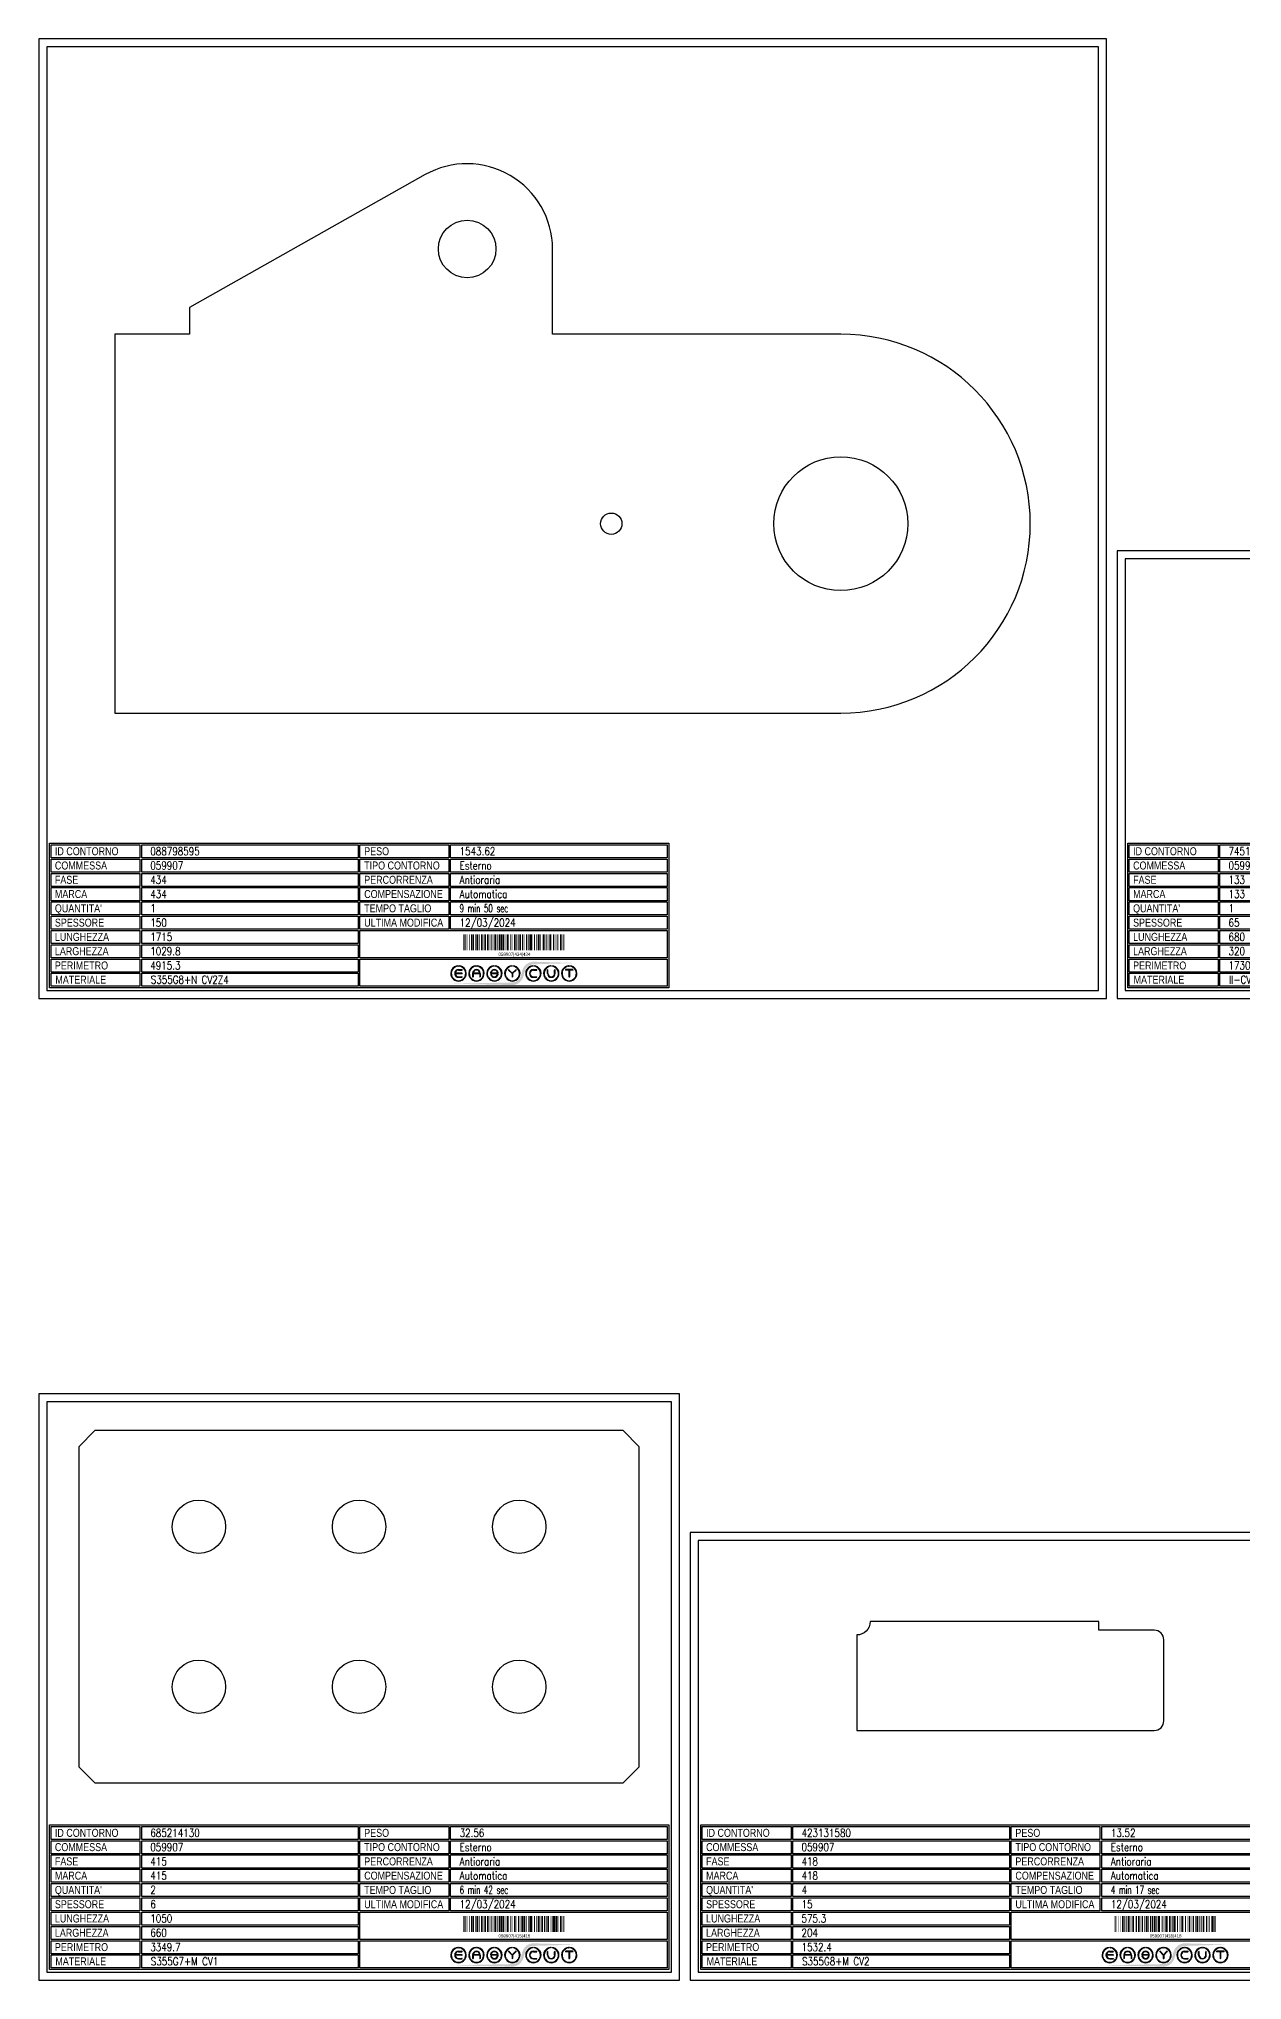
# Model space of a CAD drawing. Header units: millimetres. Extents: x 28039 to 145264, y 9873 to 40131.
# Drawn here: x 28039 to 30293, y 33033 to 36672 of the extents above; entities that cross this region are included whole.
import ezdxf
from ezdxf.enums import TextEntityAlignment as Align

# ---------------------------------------------------------------- set-up
doc = ezdxf.new("R2010")
doc.units = ezdxf.units.MM
doc.styles.add('EasyCutStyle', font='romans.shx', dxfattribs={"width": 0.8})
doc.styles.add('EasyCutStyle1', font='arial.ttf', dxfattribs={"width": 0.8})

# ---------------------------------------------------------------- blocks, each defined once
blk = doc.blocks.new('*U77')
at = {"color": 5}
blk.add_lwpolyline([(0, 0), (1200, 0), (1200, 1099), (0, 1099)], close=True, dxfattribs=at)
at = {"color": 7}
blk.add_lwpolyline([(15, 15), (1185, 15), (1185, 1084), (15, 1084)], close=True, dxfattribs=at)
at = {"color": 253}
blk.add_lwpolyline([(20, 291), (1180, 291), (1180, 20), (20, 20)], close=True, dxfattribs=at)
at = {"color": 2}
for points in [[(23, 288.1), (189.3, 288.1), (189.3, 263.7), (23, 263.7)], [(23, 288.1), (189.3, 288.1), (189.3, 263.7), (23, 263.7)], [(23, 261.4), (189.3, 261.4), (189.3, 237), (23, 237)], [(601.5, 288.1), (767.9, 288.1), (767.9, 263.7), (601.5, 263.7)], [(601.5, 261.4), (767.9, 261.4), (767.9, 237), (601.5, 237)], [(23, 234.6), (189.3, 234.6), (189.3, 210.2), (23, 210.2)], [(601.5, 234.6), (767.9, 234.6), (767.9, 210.2), (601.5, 210.2)], [(23, 207.9), (189.3, 207.9), (189.3, 183.4), (23, 183.4)], [(601.5, 207.9), (767.9, 207.9), (767.9, 183.4), (601.5, 183.4)], [(23, 181.1), (189.3, 181.1), (189.3, 156.7), (23, 156.7)], [(23, 154.3), (189.3, 154.3), (189.3, 129.9), (23, 129.9)], [(601.5, 181.1), (767.9, 181.1), (767.9, 156.7), (601.5, 156.7)], [(601.5, 154.3), (767.9, 154.3), (767.9, 129.9), (601.5, 129.9)], [(23, 127.6), (189.3, 127.6), (189.3, 103.1), (23, 103.1)], [(23, 100.8), (189.3, 100.8), (189.3, 76.4), (23, 76.4)], [(23, 74), (189.3, 74), (189.3, 49.6), (23, 49.6)], [(23, 47.3), (189.3, 47.3), (189.3, 22.9), (23, 22.9)]]:
    blk.add_lwpolyline(points, close=True, dxfattribs=at)
at = {"color": 1}
for points in [[(192.7, 288.1), (598.5, 288.1), (598.5, 263.7), (192.7, 263.7)], [(192.7, 261.4), (598.5, 261.4), (598.5, 237), (192.7, 237)], [(771.3, 288.1), (1177.2, 288.1), (1177.2, 263.7), (771.3, 263.7)], [(771.3, 261.4), (1177.2, 261.4), (1177.2, 237), (771.3, 237)], [(192.7, 234.6), (598.5, 234.6), (598.5, 210.2), (192.7, 210.2)], [(771.3, 234.6), (1177.2, 234.6), (1177.2, 210.2), (771.3, 210.2)], [(192.7, 207.9), (598.5, 207.9), (598.5, 183.4), (192.7, 183.4)], [(771.3, 207.9), (1177.2, 207.9), (1177.2, 183.4), (771.3, 183.4)], [(192.7, 181.1), (598.5, 181.1), (598.5, 156.7), (192.7, 156.7)], [(192.7, 154.3), (598.5, 154.3), (598.5, 129.9), (192.7, 129.9)], [(771.3, 181.1), (1177.2, 181.1), (1177.2, 156.7), (771.3, 156.7)], [(771.3, 154.3), (1177.2, 154.3), (1177.2, 129.9), (771.3, 129.9)], [(192.7, 127.6), (598.5, 127.6), (598.5, 103.1), (192.7, 103.1)], [(601.5, 127.6), (1177.2, 127.6), (1177.2, 76.4), (601.5, 76.4)], [(192.7, 100.8), (598.5, 100.8), (598.5, 76.4), (192.7, 76.4)], [(192.7, 74), (598.5, 74), (598.5, 49.6), (192.7, 49.6)], [(601.5, 74), (1177.2, 74), (1177.2, 22.9), (601.5, 22.9)], [(192.7, 47.3), (598.5, 47.3), (598.5, 22.9), (192.7, 22.9)]]:
    blk.add_lwpolyline(points, close=True, dxfattribs=at)
at = {"color": 161, "style": 'EasyCutStyle1', "width": 0.8}
for s, p in [('COMMESSA', (30.1, 241.9)), ('ID CONTORNO', (30.1, 268.6)), ('TIPO CONTORNO', (609.6, 241.9)), ('PESO', (609.6, 268.6)), ('FASE', (30.1, 215.1)), ('PERCORRENZA', (609.6, 215.1)), ('MARCA', (30.1, 188.4)), ('COMPENSAZIONE', (609.6, 188.4)), ("QUANTITA'", (30.1, 161.6)), ('SPESSORE', (30.1, 134.8)), ('TEMPO TAGLIO', (609.6, 161.6)), ('ULTIMA MODIFICA', (609.6, 134.8)), ('LUNGHEZZA', (30.1, 108.1)), ('LARGHEZZA', (30.1, 81.3)), ('PERIMETRO', (30.1, 54.5)), ('MATERIALE', (31, 27.8))]:
    blk.add_text(s, height=15, dxfattribs=at).set_placement(p)
at = {"style": 'EasyCutStyle'}
for tag, p, width in [('ORDERSHAPE', (208.9, 241.9), 0.8), ('IDSHAPE', (208.9, 268.6), 0.8), ('TYPESHAPE', (788.4, 241.9), 0.8), ('WEIGTHSHAPE', (788.4, 268.6), 0.8), ('PHASESHAPE', (208.9, 215.1), 0.8), ('JOUSHAPE', (788.4, 215.1), 0.8), ('MKSHAPE', (208.9, 188.4), 0.8), ('COMPSHAPE', (788.4, 188.4), 0.8), ('TKSHAPE', (208.9, 134.8), 0.8), ('QTASHAPE', (208.9, 161.6), 0.8), ('TIMECUTSHAPE', (788.4, 161.6), 0.65), ('LASTMODIFYSHAPE', (788.4, 134.8), 0.8), ('LENGTHSHAPE', (208.9, 108.1), 0.8), ('HEIGHTSHAPE', (208.9, 81.3), 0.8), ('PERIMETERSHAPE', (208.9, 54.5), 0.8), ('MATSHAPE', (209.8, 27.8), 0.8)]:
    blk.add_attdef(tag, p, '', height=15, dxfattribs=dict(at, width=width))
blk = doc.blocks.new('Logo')
h = blk.add_hatch(color=256)
h.set_gradient(color1=(255, 0, 0), color2=(255, 255, 0), tint=1)
h.paths.add_polyline_path([(20.5, 4.4, -0.339454), (37.1, 17.2), (118.6, 19.6), (37.1, 22, 0.339454), (15.8, 5.7), (13.2, -4.2, -0.339454), (-3.4, -16.9), (-118.2, -19.3), (-3.4, -21.7, 0.339454), (17.8, -5.4)])
for color, points in [(140, [(-115.9, -5.7, -1), (-116.7, -6.1, -0.520567), (-104.9, 14.3, -1), (-104.9, 13.5, 0.520567)]), (256, [(-97.3, 0.4), (-110, 0.4, -0.394366), (-103.7, 6.3), (-97.3, 6.3, 1), (-97.3, 7.2), (-103.7, 7.2, 1), (-103.7, -7.2), (-97.3, -7.2, 1), (-97.3, -6.3), (-103.7, -6.3, -0.394366), (-110, -0.4), (-97.3, -0.4, 1)]), (140, [(-91.4, -5.7, 1), (-90.6, -6.1, 0.520567), (-102.4, 14.3, 0.916853), (-102.6, 13.5, 0.043377), (-102.5, 13.5, -0.520567)]), (140, [(-82.3, -5.7, -1), (-83.1, -6.1, -0.520567), (-71.3, 14.3, -1), (-71.3, 13.5, 0.520567)]), (140, [(-57.8, -5.7, 1), (-57, -6.1, 0.520567), (-68.8, 14.3, 1), (-68.9, 13.5, -0.520567)]), (140, [(-48.7, -5.7, -1), (-49.5, -6.1, -0.520567), (-37.7, 14.3, -1), (-37.7, 13.5, 0.520567)]), (256, [(-31.2, -0.4, -0.486114), (-30.3, -1.5, -0.776377), (-42.6, -1.6, 1), (-43.4, -1.9, 0.776377), (-29.5, -1.7, 0.486114), (-31.2, 0.4), (-41.8, 0.4, -0.486114), (-42.6, 1.5, -0.776377), (-30.4, 1.6, 1), (-29.5, 1.9, 0.776377), (-43.5, 1.7, 0.486114), (-41.8, -0.4)]), (140, [(-24.2, -5.7, 1), (-23.4, -6.1, 0.520567), (-35.2, 14.3, 1), (-35.3, 13.5, -0.520567)]), (140, [(-15.1, -5.7, -1), (-15.9, -6.1, -0.520567), (-4.1, 14.3, -1), (-4.1, 13.5, 0.520567)]), (256, [(-9.3, 7.1, 1), (-10, 6.5), (-3.3, -0.2), (-3.3, -6.3, 1), (-2.4, -6.3), (-2.4, -0.2), (4.2, 6.5, 1), (3.6, 7.1), (-2.9, 0.6)]), (140, [(9.4, -5.7, 1), (10.2, -6.1, 0.520567), (-1.6, 14.3, 1), (-1.7, 13.5, -0.520567)]), (140, [(24.2, -5.7, -1), (23.4, -6.1, -0.520567), (35.2, 14.3, -1), (35.3, 13.5, 0.520567)]), (256, [(36.5, -7.2), (42.8, -7.2, 1), (42.8, -6.3), (36.5, -6.3, -1), (36.5, 6.3), (42.8, 6.3, 1), (42.8, 7.2), (36.5, 7.2, 1)]), (140, [(48.7, -5.7, 1), (49.5, -6.1, 0.520567), (37.7, 14.3, 1), (37.7, 13.5, -0.520567)]), (140, [(57.8, -5.7, -1), (57, -6.1, -0.520567), (68.8, 14.3, -1), (68.9, 13.5, 0.520567)]), (256, [(63.7, 0), (63.7, 6.3, 1), (62.9, 6.3), (62.9, 0, 1), (77.3, 0), (77.3, 6.3, 1), (76.4, 6.3), (76.4, 0, -1)]), (140, [(82.3, -5.7, 1), (83.1, -6.1, 0.520567), (71.3, 14.3, 1), (71.3, 13.5, -0.520567)]), (140, [(91.4, -5.7, -1), (90.6, -6.1, -0.520567), (102.4, 14.3, -1), (102.5, 13.5, 0.520567)]), (256, [(96.9, 7.2, 1), (96.9, 6.3), (103.2, 6.3), (103.2, -6.3, 1), (104.1, -6.3), (104.1, 6.3), (110.4, 6.3, 1), (110.4, 7.2)]), (140, [(115.9, -5.7, 1), (116.7, -6.1, 0.520567), (104.9, 14.3, 1), (104.9, 13.5, -0.520567)]), (140, [(-91.9, -8.3, 1), (-92.6, -7.8, -0.520567), (-114.8, -7.8, 1), (-115.5, -8.3, 0.520567)]), (140, [(-58.3, -8.3, 1), (-59, -7.8, -0.520567), (-81.2, -7.8, 1), (-81.9, -8.3, 0.520567)]), (140, [(-24.7, -8.3, 1), (-25.4, -7.8, -0.520567), (-47.6, -7.8, 1), (-48.3, -8.3, 0.520567)]), (140, [(8.9, -8.3, 1), (8.2, -7.8, -0.520567), (-14, -7.8, 1), (-14.7, -8.3, 0.520567)]), (140, [(48.3, -8.3, 1), (47.6, -7.8, -0.520567), (25.4, -7.8, 1), (24.7, -8.3, 0.520567)]), (140, [(81.9, -8.3, 1), (81.2, -7.8, -0.520567), (59, -7.8, 1), (58.3, -8.3, 0.520567)]), (140, [(115.5, -8.3, 1), (114.8, -7.8, -0.520567), (92.6, -7.8, 1), (91.9, -8.3, 0.520567)])]:
    blk.add_hatch(color=color).paths.add_polyline_path(points)
h = blk.add_hatch(color=256)
h.paths.add_polyline_path([(-63.7, -0.4), (-63.7, -6.3, 1), (-62.9, -6.3), (-62.9, 0, 1), (-77.3, 0), (-77.3, -6.3, 1), (-76.4, -6.3), (-76.4, -0.4)])
h.paths.add_polyline_path([(-76.4, 0.4, -0.933992), (-63.8, 0.4)], flags=16)
for p, q in [((-97.3, 0.4), (-110, 0.4)), ((-103.7, 7.2), (-97.3, 7.2)), ((-103.7, 6.3), (-97.3, 6.3)), ((-77.3, 0), (-77.3, -6.3)), ((-63.8, 0.4), (-76.4, 0.4)), ((-62.9, 0), (-62.9, -6.3)), ((-31.2, 0.4), (-41.8, 0.4)), ((-3.3, -0.2), (-10, 6.5)), ((-2.9, 0.6), (-9.3, 7.1)), ((-2.9, 0.6), (3.6, 7.1)), ((-2.4, -0.2), (4.2, 6.5)), ((36.5, 7.2), (42.8, 7.2)), ((36.5, 6.3), (42.8, 6.3)), ((62.9, 0), (62.9, 6.3)), ((63.7, 0), (63.7, 6.3)), ((76.4, 0), (76.4, 6.3)), ((77.3, 0), (77.3, 6.3)), ((110.4, 7.2), (96.9, 7.2)), ((103.2, 6.3), (96.9, 6.3)), ((103.2, 6.3), (103.2, -6.3)), ((104.1, 6.3), (104.1, -6.3)), ((110.4, 6.3), (104.1, 6.3)), ((-97.3, -0.4), (-110, -0.4)), ((-103.7, -6.3), (-97.3, -6.3)), ((-103.7, -7.2), (-97.3, -7.2)), ((-76.4, -0.4), (-76.4, -6.3)), ((-63.7, -0.4), (-76.4, -0.4)), ((-63.7, -0.4), (-63.7, -6.3)), ((-31.2, -0.4), (-41.8, -0.4)), ((-3.3, -0.2), (-3.3, -6.3)), ((-2.4, -0.2), (-2.4, -6.3)), ((36.5, -6.3), (42.8, -6.3)), ((36.5, -7.2), (42.8, -7.2))]:
    blk.add_line(p, q)
at = {"color": 140}
for centre, radius, start, end in [((-103.7, 0), 14.4, 95, 205), ((-103.7, 0), 13.5, 95, 205), ((-104.9, 13.9), 0.432, 275, 95), ((-102.5, 13.9), 0.432, 85, 265), ((-103.7, 0), 13.5, 335, 85), ((-103.7, 0), 14.4, 335, 85), ((-70.1, 0), 14.4, 95, 205), ((-70.1, 0), 13.5, 95, 205), ((-71.3, 13.9), 0.432, 275, 95), ((-68.9, 13.9), 0.432, 85, 265), ((-70.1, 0), 13.5, 335, 85), ((-70.1, 0), 14.4, 335, 85), ((-36.5, 0), 14.4, 95, 205), ((-36.5, 0), 13.5, 95, 205), ((-37.7, 13.9), 0.432, 275, 95), ((-35.3, 13.9), 0.432, 85, 265), ((-36.5, 0), 13.5, 335, 85), ((-36.5, 0), 14.4, 335, 85), ((-2.9, 0), 14.4, 95, 205), ((-2.9, 0), 13.5, 95, 205), ((-4.1, 13.9), 0.432, 275, 95), ((-1.7, 13.9), 0.432, 85, 265), ((-2.9, 0), 13.5, 335, 85), ((-2.9, 0), 14.4, 335, 85), ((36.5, 0), 14.4, 95, 205), ((36.5, 0), 13.5, 95, 205), ((35.3, 13.9), 0.432, 275, 95), ((37.7, 13.9), 0.432, 85, 265), ((36.5, 0), 14.4, 335, 85), ((36.5, 0), 13.5, 335, 85), ((70.1, 0), 14.4, 95, 205), ((70.1, 0), 13.5, 95, 205), ((68.9, 13.9), 0.432, 275, 95), ((71.3, 13.9), 0.432, 85, 265), ((70.1, 0), 14.4, 335, 85), ((70.1, 0), 13.5, 335, 85), ((103.7, 0), 14.4, 95, 205), ((103.7, 0), 13.5, 95, 205), ((102.5, 13.9), 0.432, 275, 95), ((104.9, 13.9), 0.432, 85, 265), ((103.7, 0), 14.4, 335, 85), ((103.7, 0), 13.5, 335, 85), ((-116.3, -5.9), 0.432, 205, 25), ((-115.1, -8), 0.432, 35, 215), ((-103.7, 0), 14.4, 215, 325), ((-103.7, 0), 13.5, 215, 325), ((-92.2, -8), 0.432, 325, 145), ((-91, -5.9), 0.432, 155, 335), ((-82.7, -5.9), 0.432, 205, 25), ((-81.5, -8), 0.432, 35, 215), ((-70.1, 0), 14.4, 215, 325), ((-70.1, 0), 13.5, 215, 325), ((-58.6, -8), 0.432, 325, 145), ((-57.4, -5.9), 0.432, 155, 335), ((-49.1, -5.9), 0.432, 205, 25), ((-47.9, -8), 0.432, 35, 215), ((-36.5, 0), 14.4, 215, 325), ((-36.5, 0), 13.5, 215, 325), ((-25, -8), 0.432, 325, 145), ((-23.8, -5.9), 0.432, 155, 335), ((-15.5, -5.9), 0.432, 205, 25), ((-14.3, -8), 0.432, 35, 215), ((-2.9, 0), 14.4, 215, 325), ((-2.9, 0), 13.5, 215, 325), ((8.6, -8), 0.432, 325, 145), ((9.8, -5.9), 0.432, 155, 335), ((23.8, -5.9), 0.432, 205, 25), ((25, -8), 0.432, 35, 215), ((36.5, 0), 14.4, 215, 325), ((36.5, 0), 13.5, 215, 325), ((47.9, -8), 0.432, 325, 145), ((49.1, -5.9), 0.432, 155, 335), ((57.4, -5.9), 0.432, 205, 25), ((58.6, -8), 0.432, 35, 215), ((70.1, 0), 14.4, 215, 325), ((70.1, 0), 13.5, 215, 325), ((81.5, -8), 0.432, 325, 145), ((82.7, -5.9), 0.432, 155, 335), ((91, -5.9), 0.432, 205, 25), ((92.2, -8), 0.432, 35, 215), ((103.7, 0), 14.4, 215, 325), ((103.7, 0), 13.5, 215, 325), ((115.1, -8), 0.432, 325, 145), ((116.3, -5.9), 0.432, 155, 335)]:
    blk.add_arc(centre, radius, start, end, dxfattribs=at)
for centre, radius, start, end in [((-103.7, 0), 7.2, 90, 270), ((-103.7, 0), 6.34, 90, 176.0904), ((-97.3, 6.8), 0.432, 270, 90), ((-97.3, 0), 0.432, 270, 90), ((-70.1, 0), 7.2, 0, 180), ((-70.1, 0), 6.34, 3.9096, 176.0904), ((-36.5, 0), 7.2, 15, 166.2998), ((-41.8, 1.3), 1.73, 166.2998, 270), ((-41.8, 1.3), 0.864, 166.2998, 270), ((-36.5, 0), 6.34, 15, 166.2998), ((-31.2, -1.3), 1.73, 346.2998, 90), ((-29.9, 1.8), 0.432, 195, 15), ((-9.6, 6.8), 0.432, 45, 225), ((3.9, 6.8), 0.432, 315, 135), ((36.5, 0), 7.2, 90, 270), ((36.5, 0), 6.34, 90, 270), ((42.8, 6.8), 0.432, 270, 90), ((63.3, 6.3), 0.432, 0, 180), ((70.1, 0), 7.2, 180, 0), ((70.1, 0), 6.34, 180, 0), ((76.8, 6.3), 0.432, 0, 180), ((96.9, 6.8), 0.432, 90, 270), ((110.4, 6.8), 0.432, 270, 90), ((-103.7, 0), 6.34, 183.9096, 270), ((-97.3, -6.8), 0.432, 270, 90), ((-76.8, -6.3), 0.432, 180, 0), ((-63.3, -6.3), 0.432, 180, 0), ((-43, -1.8), 0.432, 15, 195), ((-36.5, 0), 7.2, 195, 346.2998), ((-36.5, 0), 6.34, 195, 346.2998), ((-31.2, -1.3), 0.864, 346.2998, 90), ((-2.9, -6.3), 0.432, 180, 0), ((42.8, -6.8), 0.432, 270, 90), ((103.7, -6.3), 0.432, 180, 0)]:
    blk.add_arc(centre, radius, start, end)
blk = doc.blocks.new('BARCODE128_685214130', base_point=(28928.8, 33113.4))
at = {"linetype": 'Continuous'}
for points, const_width in [([(28929.8, 33113.4), (28929.8, 33143.4)], 2), ([(28932.3, 33113.4), (28932.3, 33143.4)], 1), ([(28935.3, 33113.4), (28935.3, 33143.4)], 1), ([(28940.3, 33113.4), (28940.3, 33143.4)], 1), ([(28944.3, 33113.4), (28944.3, 33143.4)], 3), ([(28947.8, 33113.4), (28947.8, 33143.4)], 2), ([(28951.8, 33113.4), (28951.8, 33143.4)], 2), ([(28955.3, 33113.4), (28955.3, 33143.4)], 3), ([(28959.3, 33113.4), (28959.3, 33143.4)], 1), ([(28963.3, 33113.4), (28963.3, 33143.4)], 3), ([(28967.3, 33113.4), (28967.3, 33143.4)], 1), ([(28969.8, 33113.4), (28969.8, 33143.4)], 2), ([(28974.3, 33113.4), (28974.3, 33143.4)], 3), ([(28978.3, 33113.4), (28978.3, 33143.4)], 1), ([(28980.8, 33113.4), (28980.8, 33143.4)], 2), ([(28984.3, 33113.4), (28984.3, 33143.4)], 1), ([(28988.3, 33113.4), (28988.3, 33143.4)], 3), ([(28991.8, 33113.4), (28991.8, 33143.4)], 2), ([(28996.3, 33113.4), (28996.3, 33143.4)], 3), ([(28999.8, 33113.4), (28999.8, 33143.4)], 2), ([(29003.3, 33113.4), (29003.3, 33143.4)], 3), ([(29006.3, 33113.4), (29006.3, 33143.4)], 1), ([(29008.3, 33113.4), (29008.3, 33143.4)], 1), ([(29011.8, 33113.4), (29011.8, 33143.4)], 4), ([(29017.8, 33113.4), (29017.8, 33143.4)], 2), ([(29021.3, 33113.4), (29021.3, 33143.4)], 1), ([(29025.3, 33113.4), (29025.3, 33143.4)], 3), ([(29028.3, 33113.4), (29028.3, 33143.4)], 1), ([(29032.3, 33113.4), (29032.3, 33143.4)], 3), ([(29036.8, 33113.4), (29036.8, 33143.4)], 2), ([(29039.8, 33113.4), (29039.8, 33143.4)], 2), ([(29043.3, 33113.4), (29043.3, 33143.4)], 3), ([(29047.3, 33113.4), (29047.3, 33143.4)], 1), ([(29050.3, 33113.4), (29050.3, 33143.4)], 1), ([(29052.3, 33113.4), (29052.3, 33143.4)], 1), ([(29055.8, 33113.4), (29055.8, 33143.4)], 4), ([(29061.8, 33113.4), (29061.8, 33143.4)], 2), ([(29065.3, 33113.4), (29065.3, 33143.4)], 1), ([(29069.3, 33113.4), (29069.3, 33143.4)], 3), ([(29072.3, 33113.4), (29072.3, 33143.4)], 1), ([(29076.3, 33113.4), (29076.3, 33143.4)], 3), ([(29080.8, 33113.4), (29080.8, 33143.4)], 2), ([(29083.8, 33113.4), (29083.8, 33143.4)], 2), ([(29087.3, 33113.4), (29087.3, 33143.4)], 3), ([(29091.3, 33113.4), (29091.3, 33143.4)], 1), ([(29094.8, 33113.4), (29094.8, 33143.4)], 2), ([(29098.8, 33113.4), (29098.8, 33143.4)], 4), ([(29102.8, 33113.4), (29102.8, 33143.4)], 2), ([(29105.8, 33113.4), (29105.8, 33143.4)], 2), ([(29111.3, 33113.4), (29111.3, 33143.4)], 3), ([(29114.3, 33113.4), (29114.3, 33143.4)], 1), ([(29116.8, 33113.4), (29116.8, 33143.4)], 2)]:
    blk.add_lwpolyline(points, dxfattribs=dict(at, const_width=const_width))
blk.add_text('059907|415|415', height=6).set_placement((29024.3, 33102.9), align=Align.CENTER)
blk = doc.blocks.new('*U4')
at = {"color": 5}
blk.add_lwpolyline([(0, 0), (1200, 0), (1200, 839), (0, 839)], close=True, dxfattribs=at)
at = {"color": 7}
blk.add_lwpolyline([(15, 15), (1185, 15), (1185, 824), (15, 824)], close=True, dxfattribs=at)
at = {"color": 253}
blk.add_lwpolyline([(20, 291), (1180, 291), (1180, 20), (20, 20)], close=True, dxfattribs=at)
at = {"color": 2}
for points in [[(23, 288.1), (189.3, 288.1), (189.3, 263.7), (23, 263.7)], [(23, 288.1), (189.3, 288.1), (189.3, 263.7), (23, 263.7)], [(23, 261.4), (189.3, 261.4), (189.3, 237), (23, 237)], [(601.5, 288.1), (767.9, 288.1), (767.9, 263.7), (601.5, 263.7)], [(601.5, 261.4), (767.9, 261.4), (767.9, 237), (601.5, 237)], [(23, 234.6), (189.3, 234.6), (189.3, 210.2), (23, 210.2)], [(601.5, 234.6), (767.9, 234.6), (767.9, 210.2), (601.5, 210.2)], [(23, 207.9), (189.3, 207.9), (189.3, 183.4), (23, 183.4)], [(601.5, 207.9), (767.9, 207.9), (767.9, 183.4), (601.5, 183.4)], [(23, 181.1), (189.3, 181.1), (189.3, 156.7), (23, 156.7)], [(23, 154.3), (189.3, 154.3), (189.3, 129.9), (23, 129.9)], [(601.5, 181.1), (767.9, 181.1), (767.9, 156.7), (601.5, 156.7)], [(601.5, 154.3), (767.9, 154.3), (767.9, 129.9), (601.5, 129.9)], [(23, 127.6), (189.3, 127.6), (189.3, 103.1), (23, 103.1)], [(23, 100.8), (189.3, 100.8), (189.3, 76.4), (23, 76.4)], [(23, 74), (189.3, 74), (189.3, 49.6), (23, 49.6)], [(23, 47.3), (189.3, 47.3), (189.3, 22.9), (23, 22.9)]]:
    blk.add_lwpolyline(points, close=True, dxfattribs=at)
at = {"color": 1}
for points in [[(192.7, 288.1), (598.5, 288.1), (598.5, 263.7), (192.7, 263.7)], [(192.7, 261.4), (598.5, 261.4), (598.5, 237), (192.7, 237)], [(771.3, 288.1), (1177.2, 288.1), (1177.2, 263.7), (771.3, 263.7)], [(771.3, 261.4), (1177.2, 261.4), (1177.2, 237), (771.3, 237)], [(192.7, 234.6), (598.5, 234.6), (598.5, 210.2), (192.7, 210.2)], [(771.3, 234.6), (1177.2, 234.6), (1177.2, 210.2), (771.3, 210.2)], [(192.7, 207.9), (598.5, 207.9), (598.5, 183.4), (192.7, 183.4)], [(771.3, 207.9), (1177.2, 207.9), (1177.2, 183.4), (771.3, 183.4)], [(192.7, 181.1), (598.5, 181.1), (598.5, 156.7), (192.7, 156.7)], [(192.7, 154.3), (598.5, 154.3), (598.5, 129.9), (192.7, 129.9)], [(771.3, 181.1), (1177.2, 181.1), (1177.2, 156.7), (771.3, 156.7)], [(771.3, 154.3), (1177.2, 154.3), (1177.2, 129.9), (771.3, 129.9)], [(192.7, 127.6), (598.5, 127.6), (598.5, 103.1), (192.7, 103.1)], [(601.5, 127.6), (1177.2, 127.6), (1177.2, 76.4), (601.5, 76.4)], [(192.7, 100.8), (598.5, 100.8), (598.5, 76.4), (192.7, 76.4)], [(192.7, 74), (598.5, 74), (598.5, 49.6), (192.7, 49.6)], [(601.5, 74), (1177.2, 74), (1177.2, 22.9), (601.5, 22.9)], [(192.7, 47.3), (598.5, 47.3), (598.5, 22.9), (192.7, 22.9)]]:
    blk.add_lwpolyline(points, close=True, dxfattribs=at)
at = {"color": 161, "style": 'EasyCutStyle1', "width": 0.8}
for s, p in [('COMMESSA', (30.1, 241.9)), ('ID CONTORNO', (30.1, 268.6)), ('TIPO CONTORNO', (609.6, 241.9)), ('PESO', (609.6, 268.6)), ('FASE', (30.1, 215.1)), ('PERCORRENZA', (609.6, 215.1)), ('MARCA', (30.1, 188.4)), ('COMPENSAZIONE', (609.6, 188.4)), ("QUANTITA'", (30.1, 161.6)), ('SPESSORE', (30.1, 134.8)), ('TEMPO TAGLIO', (609.6, 161.6)), ('ULTIMA MODIFICA', (609.6, 134.8)), ('LUNGHEZZA', (30.1, 108.1)), ('LARGHEZZA', (30.1, 81.3)), ('PERIMETRO', (30.1, 54.5)), ('MATERIALE', (31, 27.8))]:
    blk.add_text(s, height=15, dxfattribs=at).set_placement(p)
at = {"style": 'EasyCutStyle'}
for tag, p, width in [('ORDERSHAPE', (208.9, 241.9), 0.8), ('IDSHAPE', (208.9, 268.6), 0.8), ('TYPESHAPE', (788.4, 241.9), 0.8), ('WEIGTHSHAPE', (788.4, 268.6), 0.8), ('PHASESHAPE', (208.9, 215.1), 0.8), ('JOUSHAPE', (788.4, 215.1), 0.8), ('MKSHAPE', (208.9, 188.4), 0.8), ('COMPSHAPE', (788.4, 188.4), 0.8), ('TKSHAPE', (208.9, 134.8), 0.8), ('QTASHAPE', (208.9, 161.6), 0.8), ('TIMECUTSHAPE', (788.4, 161.6), 0.65), ('LASTMODIFYSHAPE', (788.4, 134.8), 0.8), ('LENGTHSHAPE', (208.9, 108.1), 0.8), ('HEIGHTSHAPE', (208.9, 81.3), 0.8), ('PERIMETERSHAPE', (208.9, 54.5), 0.8), ('MATSHAPE', (209.8, 27.8), 0.8)]:
    blk.add_attdef(tag, p, '', height=15, dxfattribs=dict(at, width=width))
blk = doc.blocks.new('BARCODE128_423131580', base_point=(30148.8, 33113.4))
at = {"linetype": 'Continuous'}
for points, const_width in [([(30149.8, 33113.4), (30149.8, 33143.4)], 2), ([(30152.3, 33113.4), (30152.3, 33143.4)], 1), ([(30155.3, 33113.4), (30155.3, 33143.4)], 1), ([(30160.3, 33113.4), (30160.3, 33143.4)], 1), ([(30164.3, 33113.4), (30164.3, 33143.4)], 3), ([(30167.8, 33113.4), (30167.8, 33143.4)], 2), ([(30171.8, 33113.4), (30171.8, 33143.4)], 2), ([(30175.3, 33113.4), (30175.3, 33143.4)], 3), ([(30179.3, 33113.4), (30179.3, 33143.4)], 1), ([(30183.3, 33113.4), (30183.3, 33143.4)], 3), ([(30187.3, 33113.4), (30187.3, 33143.4)], 1), ([(30189.8, 33113.4), (30189.8, 33143.4)], 2), ([(30194.3, 33113.4), (30194.3, 33143.4)], 3), ([(30198.3, 33113.4), (30198.3, 33143.4)], 1), ([(30200.8, 33113.4), (30200.8, 33143.4)], 2), ([(30204.3, 33113.4), (30204.3, 33143.4)], 1), ([(30208.3, 33113.4), (30208.3, 33143.4)], 3), ([(30211.8, 33113.4), (30211.8, 33143.4)], 2), ([(30216.3, 33113.4), (30216.3, 33143.4)], 3), ([(30219.8, 33113.4), (30219.8, 33143.4)], 2), ([(30223.3, 33113.4), (30223.3, 33143.4)], 3), ([(30226.3, 33113.4), (30226.3, 33143.4)], 1), ([(30228.3, 33113.4), (30228.3, 33143.4)], 1), ([(30231.8, 33113.4), (30231.8, 33143.4)], 4), ([(30237.8, 33113.4), (30237.8, 33143.4)], 2), ([(30241.3, 33113.4), (30241.3, 33143.4)], 1), ([(30245.3, 33113.4), (30245.3, 33143.4)], 3), ([(30248.3, 33113.4), (30248.3, 33143.4)], 1), ([(30252.3, 33113.4), (30252.3, 33143.4)], 3), ([(30256.8, 33113.4), (30256.8, 33143.4)], 2), ([(30260.3, 33113.4), (30260.3, 33143.4)], 3), ([(30263.3, 33113.4), (30263.3, 33143.4)], 1), ([(30266.8, 33113.4), (30266.8, 33143.4)], 2), ([(30270.3, 33113.4), (30270.3, 33143.4)], 1), ([(30272.3, 33113.4), (30272.3, 33143.4)], 1), ([(30275.8, 33113.4), (30275.8, 33143.4)], 4), ([(30281.8, 33113.4), (30281.8, 33143.4)], 2), ([(30285.3, 33113.4), (30285.3, 33143.4)], 1), ([(30289.3, 33113.4), (30289.3, 33143.4)], 3), ([(30292.3, 33113.4), (30292.3, 33143.4)], 1), ([(30296.3, 33113.4), (30296.3, 33143.4)], 3), ([(30300.8, 33113.4), (30300.8, 33143.4)], 2), ([(30304.3, 33113.4), (30304.3, 33143.4)], 3), ([(30307.3, 33113.4), (30307.3, 33143.4)], 1), ([(30310.8, 33113.4), (30310.8, 33143.4)], 2), ([(30315.3, 33113.4), (30315.3, 33143.4)], 3), ([(30320.8, 33113.4), (30320.8, 33143.4)], 2), ([(30323.3, 33113.4), (30323.3, 33143.4)], 1), ([(30325.8, 33113.4), (30325.8, 33143.4)], 2), ([(30331.3, 33113.4), (30331.3, 33143.4)], 3), ([(30334.3, 33113.4), (30334.3, 33143.4)], 1), ([(30336.8, 33113.4), (30336.8, 33143.4)], 2)]:
    blk.add_lwpolyline(points, dxfattribs=dict(at, const_width=const_width))
blk.add_text('059907|418|418', height=6).set_placement((30244.3, 33102.9), align=Align.CENTER)
blk = doc.blocks.new('*U612')
at = {"color": 5}
blk.add_lwpolyline([(0, 0), (2000, 0), (2000, 1799), (0, 1799)], close=True, dxfattribs=at)
at = {"color": 7}
blk.add_lwpolyline([(15, 15), (1985, 15), (1985, 1784), (15, 1784)], close=True, dxfattribs=at)
at = {"color": 253}
blk.add_lwpolyline([(20, 291), (1180, 291), (1180, 20), (20, 20)], close=True, dxfattribs=at)
at = {"color": 2}
for points in [[(23, 288.1), (189.3, 288.1), (189.3, 263.7), (23, 263.7)], [(23, 288.1), (189.3, 288.1), (189.3, 263.7), (23, 263.7)], [(23, 261.4), (189.3, 261.4), (189.3, 237), (23, 237)], [(601.5, 288.1), (767.9, 288.1), (767.9, 263.7), (601.5, 263.7)], [(601.5, 261.4), (767.9, 261.4), (767.9, 237), (601.5, 237)], [(23, 234.6), (189.3, 234.6), (189.3, 210.2), (23, 210.2)], [(601.5, 234.6), (767.9, 234.6), (767.9, 210.2), (601.5, 210.2)], [(23, 207.9), (189.3, 207.9), (189.3, 183.4), (23, 183.4)], [(601.5, 207.9), (767.9, 207.9), (767.9, 183.4), (601.5, 183.4)], [(23, 181.1), (189.3, 181.1), (189.3, 156.7), (23, 156.7)], [(23, 154.3), (189.3, 154.3), (189.3, 129.9), (23, 129.9)], [(601.5, 181.1), (767.9, 181.1), (767.9, 156.7), (601.5, 156.7)], [(601.5, 154.3), (767.9, 154.3), (767.9, 129.9), (601.5, 129.9)], [(23, 127.6), (189.3, 127.6), (189.3, 103.1), (23, 103.1)], [(23, 100.8), (189.3, 100.8), (189.3, 76.4), (23, 76.4)], [(23, 74), (189.3, 74), (189.3, 49.6), (23, 49.6)], [(23, 47.3), (189.3, 47.3), (189.3, 22.9), (23, 22.9)]]:
    blk.add_lwpolyline(points, close=True, dxfattribs=at)
at = {"color": 1}
for points in [[(192.7, 288.1), (598.5, 288.1), (598.5, 263.7), (192.7, 263.7)], [(192.7, 261.4), (598.5, 261.4), (598.5, 237), (192.7, 237)], [(771.3, 288.1), (1177.2, 288.1), (1177.2, 263.7), (771.3, 263.7)], [(771.3, 261.4), (1177.2, 261.4), (1177.2, 237), (771.3, 237)], [(192.7, 234.6), (598.5, 234.6), (598.5, 210.2), (192.7, 210.2)], [(771.3, 234.6), (1177.2, 234.6), (1177.2, 210.2), (771.3, 210.2)], [(192.7, 207.9), (598.5, 207.9), (598.5, 183.4), (192.7, 183.4)], [(771.3, 207.9), (1177.2, 207.9), (1177.2, 183.4), (771.3, 183.4)], [(192.7, 181.1), (598.5, 181.1), (598.5, 156.7), (192.7, 156.7)], [(192.7, 154.3), (598.5, 154.3), (598.5, 129.9), (192.7, 129.9)], [(771.3, 181.1), (1177.2, 181.1), (1177.2, 156.7), (771.3, 156.7)], [(771.3, 154.3), (1177.2, 154.3), (1177.2, 129.9), (771.3, 129.9)], [(192.7, 127.6), (598.5, 127.6), (598.5, 103.1), (192.7, 103.1)], [(601.5, 127.6), (1177.2, 127.6), (1177.2, 76.4), (601.5, 76.4)], [(192.7, 100.8), (598.5, 100.8), (598.5, 76.4), (192.7, 76.4)], [(192.7, 74), (598.5, 74), (598.5, 49.6), (192.7, 49.6)], [(601.5, 74), (1177.2, 74), (1177.2, 22.9), (601.5, 22.9)], [(192.7, 47.3), (598.5, 47.3), (598.5, 22.9), (192.7, 22.9)]]:
    blk.add_lwpolyline(points, close=True, dxfattribs=at)
at = {"color": 161, "style": 'EasyCutStyle1', "width": 0.8}
for s, p in [('COMMESSA', (30.1, 241.9)), ('ID CONTORNO', (30.1, 268.6)), ('TIPO CONTORNO', (609.6, 241.9)), ('PESO', (609.6, 268.6)), ('FASE', (30.1, 215.1)), ('PERCORRENZA', (609.6, 215.1)), ('MARCA', (30.1, 188.4)), ('COMPENSAZIONE', (609.6, 188.4)), ("QUANTITA'", (30.1, 161.6)), ('SPESSORE', (30.1, 134.8)), ('TEMPO TAGLIO', (609.6, 161.6)), ('ULTIMA MODIFICA', (609.6, 134.8)), ('LUNGHEZZA', (30.1, 108.1)), ('LARGHEZZA', (30.1, 81.3)), ('PERIMETRO', (30.1, 54.5)), ('MATERIALE', (31, 27.8))]:
    blk.add_text(s, height=15, dxfattribs=at).set_placement(p)
at = {"style": 'EasyCutStyle'}
for tag, p, width in [('ORDERSHAPE', (208.9, 241.9), 0.8), ('IDSHAPE', (208.9, 268.6), 0.8), ('TYPESHAPE', (788.4, 241.9), 0.8), ('WEIGTHSHAPE', (788.4, 268.6), 0.8), ('PHASESHAPE', (208.9, 215.1), 0.8), ('JOUSHAPE', (788.4, 215.1), 0.8), ('MKSHAPE', (208.9, 188.4), 0.8), ('COMPSHAPE', (788.4, 188.4), 0.8), ('TKSHAPE', (208.9, 134.8), 0.8), ('QTASHAPE', (208.9, 161.6), 0.8), ('TIMECUTSHAPE', (788.4, 161.6), 0.65), ('LASTMODIFYSHAPE', (788.4, 134.8), 0.8), ('LENGTHSHAPE', (208.9, 108.1), 0.8), ('HEIGHTSHAPE', (208.9, 81.3), 0.8), ('PERIMETERSHAPE', (208.9, 54.5), 0.8), ('MATSHAPE', (209.8, 27.8), 0.8)]:
    blk.add_attdef(tag, p, '', height=15, dxfattribs=dict(at, width=width))
blk = doc.blocks.new('BARCODE128_088798595', base_point=(28928.8, 34953.4))
at = {"linetype": 'Continuous'}
for points, const_width in [([(28929.8, 34953.4), (28929.8, 34983.4)], 2), ([(28932.3, 34953.4), (28932.3, 34983.4)], 1), ([(28935.3, 34953.4), (28935.3, 34983.4)], 1), ([(28940.3, 34953.4), (28940.3, 34983.4)], 1), ([(28944.3, 34953.4), (28944.3, 34983.4)], 3), ([(28947.8, 34953.4), (28947.8, 34983.4)], 2), ([(28951.8, 34953.4), (28951.8, 34983.4)], 2), ([(28955.3, 34953.4), (28955.3, 34983.4)], 3), ([(28959.3, 34953.4), (28959.3, 34983.4)], 1), ([(28963.3, 34953.4), (28963.3, 34983.4)], 3), ([(28967.3, 34953.4), (28967.3, 34983.4)], 1), ([(28969.8, 34953.4), (28969.8, 34983.4)], 2), ([(28974.3, 34953.4), (28974.3, 34983.4)], 3), ([(28978.3, 34953.4), (28978.3, 34983.4)], 1), ([(28980.8, 34953.4), (28980.8, 34983.4)], 2), ([(28984.3, 34953.4), (28984.3, 34983.4)], 1), ([(28988.3, 34953.4), (28988.3, 34983.4)], 3), ([(28991.8, 34953.4), (28991.8, 34983.4)], 2), ([(28996.3, 34953.4), (28996.3, 34983.4)], 3), ([(28999.8, 34953.4), (28999.8, 34983.4)], 2), ([(29003.3, 34953.4), (29003.3, 34983.4)], 3), ([(29006.3, 34953.4), (29006.3, 34983.4)], 1), ([(29008.3, 34953.4), (29008.3, 34983.4)], 1), ([(29011.8, 34953.4), (29011.8, 34983.4)], 4), ([(29017.8, 34953.4), (29017.8, 34983.4)], 2), ([(29021.3, 34953.4), (29021.3, 34983.4)], 1), ([(29025.3, 34953.4), (29025.3, 34983.4)], 3), ([(29028.8, 34953.4), (29028.8, 34983.4)], 2), ([(29032.3, 34953.4), (29032.3, 34983.4)], 1), ([(29035.3, 34953.4), (29035.3, 34983.4)], 3), ([(29039.8, 34953.4), (29039.8, 34983.4)], 2), ([(29043.3, 34953.4), (29043.3, 34983.4)], 1), ([(29047.3, 34953.4), (29047.3, 34983.4)], 3), ([(29050.3, 34953.4), (29050.3, 34983.4)], 1), ([(29052.3, 34953.4), (29052.3, 34983.4)], 1), ([(29055.8, 34953.4), (29055.8, 34983.4)], 4), ([(29061.8, 34953.4), (29061.8, 34983.4)], 2), ([(29065.3, 34953.4), (29065.3, 34983.4)], 1), ([(29069.3, 34953.4), (29069.3, 34983.4)], 3), ([(29072.8, 34953.4), (29072.8, 34983.4)], 2), ([(29076.3, 34953.4), (29076.3, 34983.4)], 1), ([(29079.3, 34953.4), (29079.3, 34983.4)], 3), ([(29083.8, 34953.4), (29083.8, 34983.4)], 2), ([(29087.3, 34953.4), (29087.3, 34983.4)], 1), ([(29091.3, 34953.4), (29091.3, 34983.4)], 3), ([(29094.3, 34953.4), (29094.3, 34983.4)], 1), ([(29097.8, 34953.4), (29097.8, 34983.4)], 2), ([(29102.3, 34953.4), (29102.3, 34983.4)], 1), ([(29105.8, 34953.4), (29105.8, 34983.4)], 2), ([(29111.3, 34953.4), (29111.3, 34983.4)], 3), ([(29114.3, 34953.4), (29114.3, 34983.4)], 1), ([(29116.8, 34953.4), (29116.8, 34983.4)], 2)]:
    blk.add_lwpolyline(points, dxfattribs=dict(at, const_width=const_width))
blk.add_text('059907|434|434', height=6).set_placement((29024.3, 34942.9), align=Align.CENTER)

msp = doc.modelspace()

# ---------------------------------------------------------------- linework, layer by layer
at = {"color": 2, "elevation": 0}
for points in [[(28181.3, 35408.5), (29541.3, 35408.5, 1), (29541.3, 36118.5), (29001.3, 36118.5), (29001.3, 36278.5, 0.571907), (28762.6, 36417.8), (28321.3, 36168.5), (28321.3, 36118.5), (28181.3, 36118.5)], [(29571.2, 33501.4), (30128.5, 33501.4, 0.414214), (30146.5, 33519.4), (30146.5, 33671.4, 0.414214), (30128.5, 33689.4), (30025, 33689.4), (30025, 33705.4), (29596.2, 33705.4, -0.414214), (29571.2, 33680.4)]]:
    msp.add_lwpolyline(points, format="xyb", close=True, dxfattribs=at)
at = {"color": 2}
msp.add_lwpolyline([(28113.8, 33433.4), (28143.8, 33403.4), (29133.8, 33403.4), (29163.8, 33433.4), (29163.8, 34033.4), (29133.8, 34063.4), (28143.8, 34063.4), (28113.8, 34033.4)], close=True, dxfattribs=at)
at = {"color": 4}
for centre, radius in [((28841.3, 36278.5, 0), 54), ((29541.3, 35763.5, 0), 125.5), ((29111.3, 35763.5, 0), 20), ((28338.8, 33883.4), 50), ((28638.8, 33883.4), 50), ((28938.8, 33883.4), 50), ((28338.8, 33583.4), 50), ((28638.8, 33583.4), 50), ((28938.8, 33583.4), 50)]:
    msp.add_circle(centre, radius, dxfattribs=at)

# ---------------------------------------------------------------- block references
for name, p, values in [('*U612', (28038.8, 34873.4), {'IDSHAPE': '088798595', 'ORDERSHAPE': '059907', 'PHASESHAPE': '434', 'MKSHAPE': '434', 'TKSHAPE': '150', 'LENGTHSHAPE': '1715', 'HEIGHTSHAPE': '1029.8', 'MATSHAPE': 'S355G8+N CV2Z4', 'LASTMODIFYSHAPE': '12/03/2024', 'PERIMETERSHAPE': '4915.3', 'WEIGTHSHAPE': '1543.62', 'TYPESHAPE': 'Esterno', 'JOUSHAPE': 'Antioraria', 'COMPSHAPE': 'Automatica', 'TIMECUTSHAPE': '9 min 50 sec', 'QTASHAPE': '1'}), ('*U4', (30058.8, 34873.4), {'IDSHAPE': '745195648', 'ORDERSHAPE': '059998', 'PHASESHAPE': '133', 'MKSHAPE': '133', 'TKSHAPE': '65', 'LENGTHSHAPE': '680', 'HEIGHTSHAPE': '320', 'MATSHAPE': 'II-CV2Z4', 'LASTMODIFYSHAPE': '12/03/2024', 'PERIMETERSHAPE': '1730.5', 'WEIGTHSHAPE': '75.23', 'TYPESHAPE': 'Esterno', 'JOUSHAPE': 'Antioraria', 'COMPSHAPE': 'Automatica', 'TIMECUTSHAPE': '3 min 28 sec', 'QTASHAPE': '1'}), ('*U77', (28038.8, 33033.4), {'IDSHAPE': '685214130', 'ORDERSHAPE': '059907', 'PHASESHAPE': '415', 'MKSHAPE': '415', 'TKSHAPE': '6', 'LENGTHSHAPE': '1050', 'HEIGHTSHAPE': '660', 'MATSHAPE': 'S355G7+M CV1', 'LASTMODIFYSHAPE': '12/03/2024', 'PERIMETERSHAPE': '3349.7', 'WEIGTHSHAPE': '32.56', 'TYPESHAPE': 'Esterno', 'JOUSHAPE': 'Antioraria', 'COMPSHAPE': 'Automatica', 'TIMECUTSHAPE': '6 min 42 sec', 'QTASHAPE': '2'}), ('*U4', (29258.8, 33033.4), {'IDSHAPE': '423131580', 'ORDERSHAPE': '059907', 'PHASESHAPE': '418', 'MKSHAPE': '418', 'TKSHAPE': '15', 'LENGTHSHAPE': '575.3', 'HEIGHTSHAPE': '204', 'MATSHAPE': 'S355G8+M CV2', 'LASTMODIFYSHAPE': '12/03/2024', 'PERIMETERSHAPE': '1532.4', 'WEIGTHSHAPE': '13.52', 'TYPESHAPE': 'Esterno', 'JOUSHAPE': 'Antioraria', 'COMPSHAPE': 'Automatica', 'TIMECUTSHAPE': '4 min 17 sec', 'QTASHAPE': '4'})]:
    msp.add_blockref(name, p).add_auto_attribs(values)
for name, p in [('BARCODE128_088798595', (28834.3, 34963.9)), ('Logo', (28928.8, 34920.4)), ('BARCODE128_685214130', (28834.3, 33123.9)), ('BARCODE128_423131580', (30054.3, 33123.9)), ('Logo', (28928.8, 33080.4)), ('Logo', (30148.8, 33080.4))]:
    msp.add_blockref(name, p)

doc.saveas('drawing.dxf')
